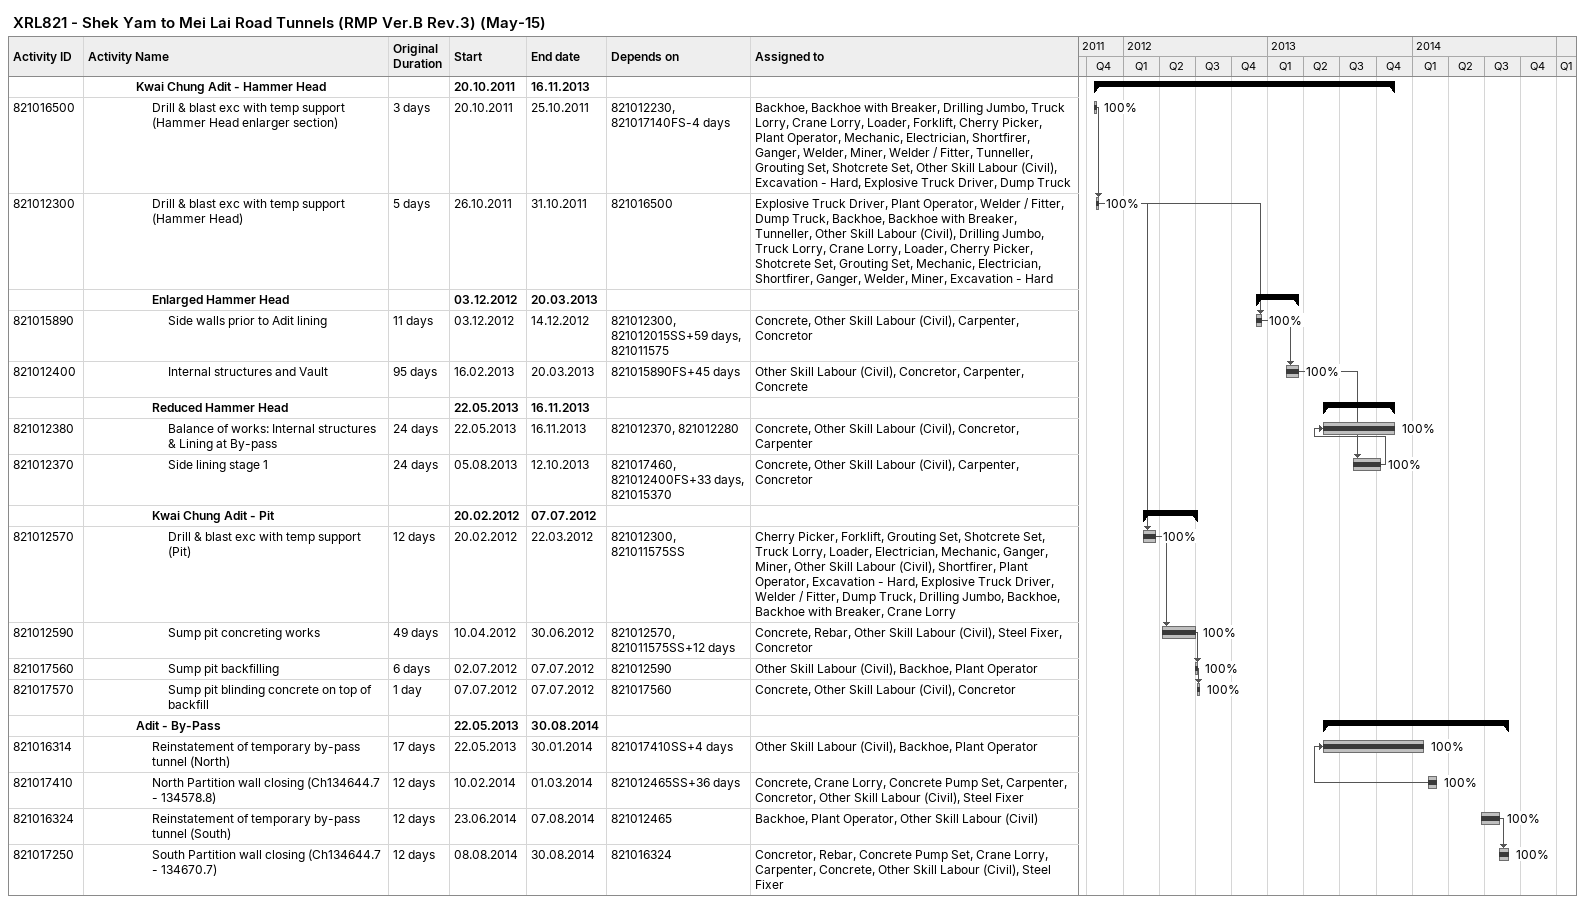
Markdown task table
XRL821 - Shek Yam to Mei Lai Road Tunnels (RMP Ver.B Rev.3) (May-15)

| ID | Level | Task | Original duration | Start | Finish | Predecessors | Resources | % complete |
|---|---|---|---|---|---|---|---|---|
|  | 4 | **Kwai Chung Adit - Hammer Head** |  | 2011-10-20 | 2013-11-16 |  |  |  |
| 821016500 | 5 | Drill & blast exc with temp support (Hammer Head enlarger section) | 3d | 2011-10-20 | 2011-10-25 | 821012230, 821017140FS-4d | Backhoe, Backhoe with Breaker, Drilling Jumbo, Truck Lorry, Crane Lorry, Loader, Forklift, Cherry Picker, Plant Operator, Mechanic, Electrician, Shortfirer, Ganger, Welder, Miner, Welder / Fitter, Tunneller, Grouting Set, Shotcrete Set, Other Skill Labour (Civil), Excavation - Hard, Explosive Truck Driver, Dump Truck | 100 |
| 821012300 | 5 | Drill & blast exc with temp support (Hammer Head) | 5d | 2011-10-26 | 2011-10-31 | 821016500 | Explosive Truck Driver, Plant Operator, Welder / Fitter, Dump Truck, Backhoe, Backhoe with Breaker, Tunneller, Other Skill Labour (Civil), Drilling Jumbo, Truck Lorry, Crane Lorry, Loader, Cherry Picker, Shotcrete Set, Grouting Set, Mechanic, Electrician, Shortfirer, Ganger, Welder, Miner, Excavation - Hard | 100 |
|  | 5 | **Enlarged Hammer Head** |  | 2012-12-03 | 2013-03-20 |  |  |  |
| 821015890 | 6 | Side walls prior to Adit lining | 11d | 2012-12-03 | 2012-12-14 | 821012300, 821012015SS+59d, 821011575 | Concrete, Other Skill Labour (Civil), Carpenter, Concretor | 100 |
| 821012400 | 6 | Internal structures and Vault | 95d | 2013-02-16 | 2013-03-20 | 821015890FS+45d | Other Skill Labour (Civil), Concretor, Carpenter, Concrete | 100 |
|  | 5 | **Reduced Hammer Head** |  | 2013-05-22 | 2013-11-16 |  |  |  |
| 821012380 | 6 | Balance of works: Internal structures & Lining at By-pass | 24d | 2013-05-22 | 2013-11-16 | 821012370, 821012280 | Concrete, Other Skill Labour (Civil), Concretor, Carpenter | 100 |
| 821012370 | 6 | Side lining stage 1 | 24d | 2013-08-05 | 2013-10-12 | 821017460, 821012400FS+33d, 821015370 | Concrete, Other Skill Labour (Civil), Carpenter, Concretor | 100 |
|  | 5 | **Kwai Chung Adit - Pit** |  | 2012-02-20 | 2012-07-07 |  |  |  |
| 821012570 | 6 | Drill & blast exc with temp support (Pit) | 12d | 2012-02-20 | 2012-03-22 | 821012300, 821011575SS | Cherry Picker, Forklift, Grouting Set, Shotcrete Set, Truck Lorry, Loader, Electrician, Mechanic, Ganger, Miner, Other Skill Labour (Civil), Shortfirer, Plant Operator, Excavation - Hard, Explosive Truck Driver, Welder / Fitter, Dump Truck, Drilling Jumbo, Backhoe, Backhoe with Breaker, Crane Lorry | 100 |
| 821012590 | 6 | Sump pit concreting works | 49d | 2012-04-10 | 2012-06-30 | 821012570, 821011575SS+12d | Concrete, Rebar, Other Skill Labour (Civil), Steel Fixer, Concretor | 100 |
| 821017560 | 6 | Sump pit backfilling | 6d | 2012-07-02 | 2012-07-07 | 821012590 | Other Skill Labour (Civil), Backhoe, Plant Operator | 100 |
| 821017570 | 6 | Sump pit blinding concrete on top of backfill | 1d | 2012-07-07 | 2012-07-07 | 821017560 | Concrete, Other Skill Labour (Civil), Concretor | 100 |
|  | 4 | **Adit - By-Pass** |  | 2013-05-22 | 2014-08-30 |  |  |  |
| 821016314 | 5 | Reinstatement of temporary by-pass tunnel (North) | 17d | 2013-05-22 | 2014-01-30 | 821017410SS+4d | Other Skill Labour (Civil), Backhoe, Plant Operator | 100 |
| 821017410 | 5 | North Partition wall closing (Ch134644.7 - 134578.8) | 12d | 2014-02-10 | 2014-03-01 | 821012465SS+36d | Concrete, Crane Lorry, Concrete Pump Set, Carpenter, Concretor, Other Skill Labour (Civil), Steel Fixer | 100 |
| 821016324 | 5 | Reinstatement of temporary by-pass tunnel (South) | 12d | 2014-06-23 | 2014-08-07 | 821012465 | Backhoe, Plant Operator, Other Skill Labour (Civil) | 100 |
| 821017250 | 5 | South Partition wall closing (Ch134644.7 - 134670.7) | 12d | 2014-08-08 | 2014-08-30 | 821016324 | Concretor, Rebar, Concrete Pump Set, Crane Lorry, Carpenter, Concrete, Other Skill Labour (Civil), Steel Fixer | 100 |
